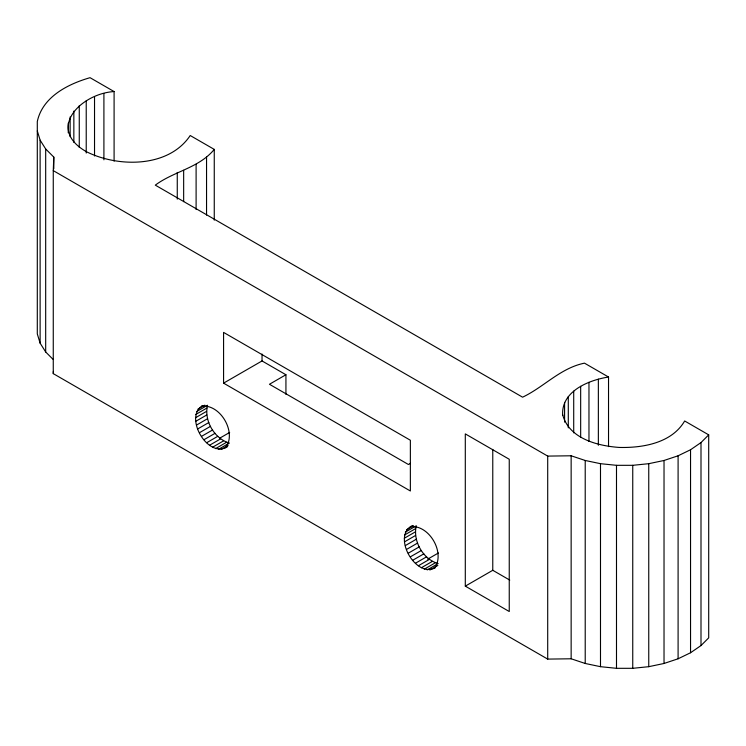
<?xml version="1.0" encoding="UTF-8"?>
<svg xmlns="http://www.w3.org/2000/svg" width="746" height="746" viewBox="0 0 746 746"><rect width="100%" height="100%" fill="white"/><g stroke="black" fill="none" stroke-linecap="round" stroke-linejoin="round"><path stroke-width="1.12" d="M114.091 161.164L114.091 91.562C81.491 93.483 45.758 128.415 86.228 151.606C117.98 167.608 168.605 167.953 190.211 135.52L214.261 149.396L214.261 220.154M562.698 414.823C569.049 438.667 597.574 445.866 619.208 447.441C642.81 448.01 671.726 443.124 684.66 420.977L708.7 434.862L708.7 637.858L700.998 645.57L690.544 652.75L678.095 658.783L664.024 663.474L648.75 666.682L632.748 668.313L616.494 668.313L600.493 666.682L585.218 663.474L571.147 658.783L547.704 659.1L53.264 373.634L53.264 170.629L53.805 157.098L45.683 148.976L40.125 140.164L37.3 130.923M53.264 373.634L53.358 371.377M227.633 446.574C208.209 459.461 183.376 417.182 202.539 405.647M218.41 449.4L229.395 443.049C214.288 438.704 203.779 420.502 207.565 405.246L196.58 411.587M435.291 567.734C415.727 578.57 391.529 535.917 412.398 525.548M438.163 563.584C423.308 559.332 413.079 541.755 416.082 526.732M608.531 446.63L608.531 377.028C588.706 380.068 560.852 391.333 562.698 415.522M225.628 447.731C236.995 432.549 220.462 403.922 201.634 406.169M434.396 568.256C445.754 553.084 429.23 524.447 410.403 526.695M608.531 377.028L584.491 363.153C560.433 368.03 544.011 387.006 522.592 397.189L155.299 185.139C173.874 171.3 199.061 167.943 214.261 149.396M53.264 170.629L547.704 456.095L571.147 455.787L585.218 460.478L600.493 463.686L616.494 465.317L632.748 465.317L648.75 463.686L664.024 460.478L678.095 455.787L690.544 449.754L700.998 442.565L708.7 434.862M223.576 383.146L410.365 490.989L410.365 440.243L223.576 332.399L223.576 383.146L262.032 360.943L285.932 374.744L285.932 394.354M197.839 409.209L204.833 405.171M195.816 414.459L206.801 408.109M195.555 417.723L206.539 411.382M195.816 421.285L206.801 414.944M196.58 425.043L207.565 418.692M285.932 374.744L269.455 384.265L408.435 464.506L410.375 463.378M197.839 428.875L208.824 422.525M199.536 432.661L210.531 426.32M201.634 436.298L212.629 429.957M204.068 439.664L215.053 433.323M206.763 442.667L217.748 436.326M219.865 438.098L229.675 432.438M209.626 445.213L220.62 438.872M212.582 447.218L223.576 440.877M215.547 448.626L226.532 442.285M221.105 449.502L228.089 445.465M406.598 529.735L413.592 525.697M405.348 532.112L416.333 525.771M404.574 534.985L415.569 528.644M404.323 538.248L415.308 531.907M404.574 541.81L415.569 535.469M405.348 545.568L416.333 539.227M406.598 549.401L417.592 543.06M408.304 553.187L419.289 546.846M410.403 556.824L421.387 550.483M412.836 560.199L423.821 553.858M415.522 563.202L426.516 556.852M427.644 559.192L438.434 552.963M418.394 565.738L429.379 559.397M421.35 567.753L432.335 561.402M424.306 569.161L435.291 562.81M427.178 569.925L437.165 564.163M429.864 570.028L437.855 565.412M465.299 586.142L509.248 611.515L509.248 459.266L465.299 433.892L465.299 586.142L492.77 570.289L509.751 580.09M114.091 91.562L90.052 77.687C67.867 84.065 42.531 96.905 37.3 121.533L37.3 333.919L40.125 343.16L45.683 351.972L52.994 359.292M700.998 442.565L700.998 645.57M690.544 449.754L690.544 652.75M678.095 455.787L678.095 658.783M664.024 460.478L664.024 663.474M648.75 463.686L648.75 666.682M632.748 465.317L632.748 668.313M616.494 465.317L616.494 668.313M600.493 463.686L600.493 666.682M598.357 379.173L598.357 445.287M588.967 382.297L588.967 441.455M585.218 460.478L585.218 663.474M580.668 386.316L580.668 437.361M573.711 391.109L573.711 432.866M571.147 455.787L571.147 658.783M568.293 396.527L568.293 427.85M564.582 402.402L564.582 422.124M547.704 456.095L547.704 659.1M492.77 449.418L492.77 570.289M262.032 354.024L262.032 360.943M206.549 157.098L206.549 215.1M196.105 164.288L196.105 209.533M183.656 170.321L183.656 201.644M177.268 172.447L177.268 199.126M103.908 93.707L103.908 159.821M94.528 96.831L94.528 155.989M86.228 100.85L86.228 153.051M79.263 105.643L79.263 147.41M73.845 111.061L73.845 142.383M70.143 116.945L70.143 136.658M68.259 123.099L68.259 132.835M53.805 157.098L53.805 168.699M45.683 148.976L45.683 351.972M40.125 140.164L40.125 343.16"/></g></svg>
